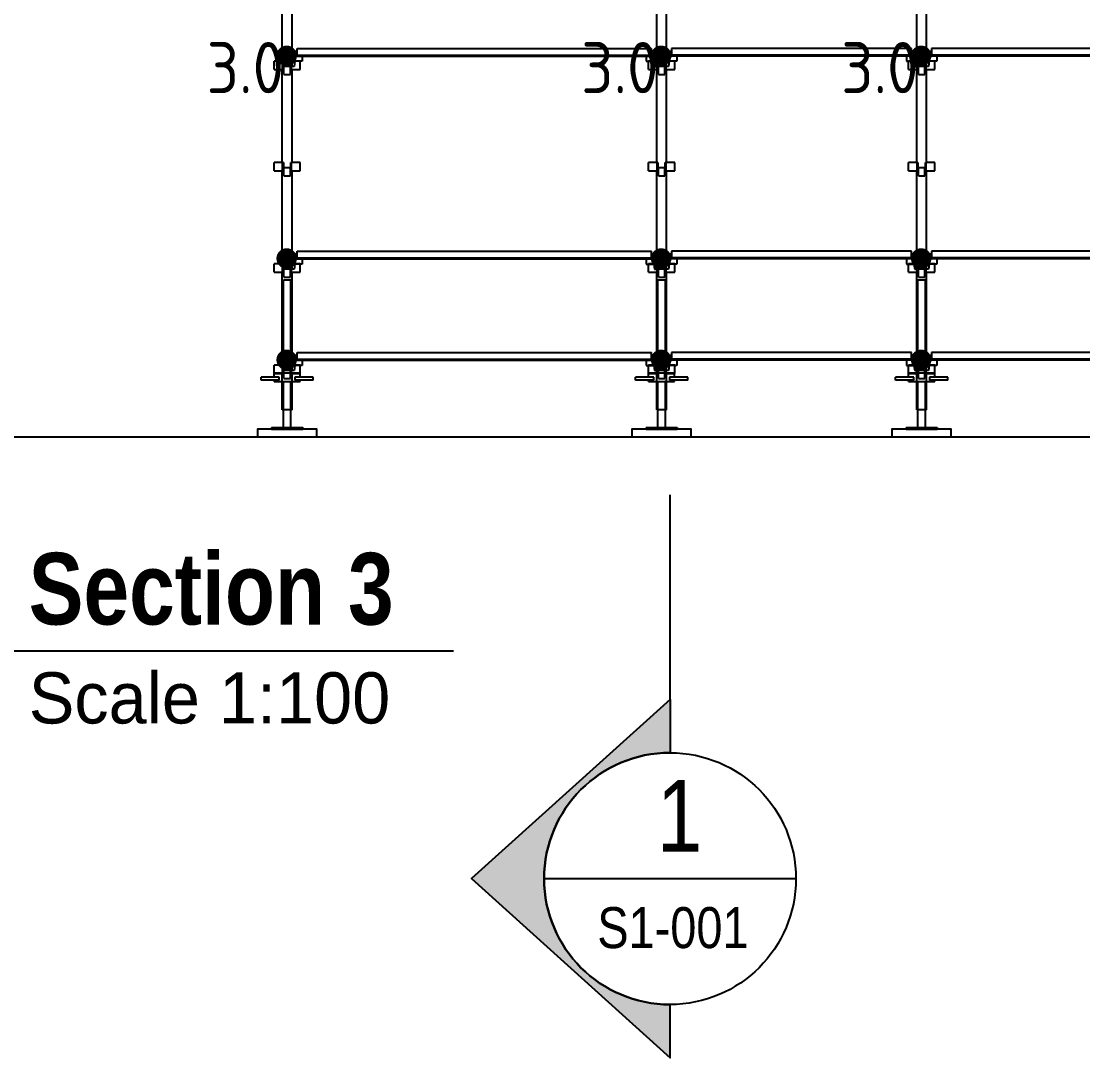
# Model space of a CAD drawing. Header units: millimetres. Extents: x 9116 to 195096, y -114281 to 55636.
# Drawn here: x 121760 to 126945, y -36681 to -31618 of the extents above; entities that cross this region are included whole.
import ezdxf
from ezdxf.enums import TextEntityAlignment as Align

# ---------------------------------------------------------------- set-up
doc = ezdxf.new("R2010")
doc.units = ezdxf.units.MM
doc.linetypes.add('KwikScaf_DASHED', pattern=[3.75, 2.5, -1.25])
doc.layers.get('0').update_dxf_attribs({"linetype": 'CONTINUOUS'})
for name, color, linetype in [('Building', 7, 'CONTINUOUS'), ('Grid Lines', 252, 'CONTINUOUS'), ('Scaffold', 7, 'CONTINUOUS')]:
    doc.layers.add(name, color=color, linetype=linetype)
doc.styles.add('ARCH', font='archd.shx', dxfattribs={"height": 250})
doc.styles.add('KwikScaf ISO', font='isocp.shx')

# ---------------------------------------------------------------- blocks, each defined once
blk = doc.blocks.new('Filled Arrow Section Half B')
h = blk.add_hatch(color=256)
edge = h.paths.add_edge_path()
edge.add_line((0, -875), (969, 0))
edge.add_line((969, 0), (0, 875))
edge.add_line((0, 875), (0, 615))
edge.add_arc((0, 0), 615, -90, 90, ccw=False)
edge.add_line((0, -615), (0, -875))
for q in [(0, -615), (0, -1875)]:
    blk.add_line((0, -875), q)
blk.add_lwpolyline([(0, -875), (969, 0), (0, 875), (0, 615)])
blk.add_circle((0, 0), 615)
blk.add_arc((0, 0), 615, 270, 90)
blk = doc.blocks.new('2D Jack Adjustable Screw')
at = {"color": 0, "extrusion": (1, -1.83691e-16, 2.30446e-16)}
for p, q in [((-35, 151.5), (-20, 151.5)), ((-35, 62.25), (-35, 151.5)), ((-20, 62.25), (-20, 151.5)), ((-265.5, 100), (-273.5, 100)), ((-273.5, 100), (-273.5, -52)), ((-265.5, 100), (-265.5, -52)), ((-40, 87.75), (-35, 87.75)), ((-40, 87.75), (-40, 24)), ((-35, 62.25), (-20, 62.25)), ((-20, 87.75), (0, 87.75)), ((0, 24), (0, 87.75)), ((-265.5, 42.5), (-40, 42.5)), ((-265.5, 5.5), (-40, 5.5)), ((-40, 24), (-40, -39.75)), ((0, 42.5), (454.5, 42.5)), ((0, -39.75), (0, 24)), ((0, 5.5), (454.5, 5.5)), ((454.5, 24), (454.5, 42.5)), ((454.5, 5.5), (454.5, 24)), ((-40, -39.75), (-35, -39.75)), ((-20, -14.25), (-35, -14.25)), ((-35, -103.5), (-35, -14.25)), ((-20, -103.5), (-20, -14.25)), ((-20, -39.75), (0, -39.75)), ((-265.5, -52), (-273.5, -52)), ((-35, -103.5), (-20, -103.5))]:
    blk.add_line(p, q, dxfattribs=at)
blk = doc.blocks.new('1.8m Transom')
at = {"color": 2, "extrusion": (0, 1, -1.83691e-16)}
for p, q in [((65709.6, 14583.9), (65709.6, 14658.9)), ((65709.6, 14658.9), (65729.6, 14658.9)), ((65729.6, 14658.9), (65726.3, 14633.9)), ((65726.3, 14633.9), (65734.6, 14633.9)), ((65734.6, 14671.9), (67464.6, 14671.9)), ((65734.6, 14638.9), (65734.6, 14671.9)), ((65734.6, 14638.9), (67464.6, 14638.9)), ((65734.6, 14633.9), (65734.6, 14638.9)), ((65734.6, 14633.9), (67464.6, 14633.9)), ((65759.6, 14633.9), (65759.6, 14608.9)), ((67439.6, 14633.9), (67439.6, 14608.9)), ((67464.6, 14638.9), (67464.6, 14671.9)), ((67464.6, 14633.9), (67464.6, 14638.9)), ((67473, 14633.9), (67464.6, 14633.9)), ((67469.6, 14658.9), (67473, 14633.9)), ((67489.6, 14658.9), (67469.6, 14658.9)), ((67489.6, 14583.9), (67489.6, 14658.9)), ((65719.6, 14583.9), (65709.6, 14583.9)), ((65723, 14608.9), (65719.6, 14583.9)), ((65759.6, 14608.9), (65723, 14608.9)), ((67439.6, 14608.9), (67476.3, 14608.9)), ((67476.3, 14608.9), (67479.6, 14583.9)), ((67479.6, 14583.9), (67489.6, 14583.9))]:
    blk.add_line(p, q, dxfattribs=at)
blk = doc.blocks.new('1.2m Transom')
at = {"color": 2, "extrusion": (0, 1, -1.83691e-16)}
for p, q in [((64253.2, 14658.9), (64273.2, 14658.9)), ((64253.2, 14583.9), (64253.2, 14658.9)), ((64273.2, 14658.9), (64269.9, 14633.9)), ((64269.9, 14633.9), (64278.2, 14633.9)), ((65450.2, 14671.9), (64278.2, 14671.9)), ((64278.2, 14671.9), (64278.2, 14638.9)), ((65450.2, 14638.9), (64278.2, 14638.9)), ((64278.2, 14638.9), (64278.2, 14633.9)), ((65450.2, 14633.9), (64278.2, 14633.9)), ((64303.2, 14633.9), (64303.2, 14608.9)), ((65425.2, 14633.9), (65425.2, 14608.9)), ((65450.2, 14638.9), (65450.2, 14671.9)), ((65450.2, 14633.9), (65450.2, 14638.9)), ((65458.5, 14633.9), (65450.2, 14633.9)), ((65455.2, 14658.9), (65458.5, 14633.9)), ((65475.2, 14658.9), (65455.2, 14658.9)), ((65475.2, 14583.9), (65475.2, 14658.9)), ((64263.2, 14583.9), (64253.2, 14583.9)), ((64266.5, 14608.9), (64263.2, 14583.9)), ((64303.2, 14608.9), (64266.5, 14608.9)), ((65425.2, 14608.9), (65461.9, 14608.9)), ((65461.9, 14608.9), (65465.2, 14583.9)), ((65465.2, 14583.9), (65475.2, 14583.9))]:
    blk.add_line(p, q, dxfattribs=at)

msp = doc.modelspace()

# ---------------------------------------------------------------- linework, layer by layer
at = {"layer": 'Building'}
msp.add_line((122307.9, -33648.7), (131604.9, -33648.7), dxfattribs=at)
at = {"layer": 'Grid Lines', "color": 252, "linetype": 'KwikScaf_DASHED'}
msp.add_line((115478.6, -33648.7), (139068.9, -33648.7), dxfattribs=at)
at = {"layer": 'Grid Lines'}
for p, q in [((120912.3, -34692.7), (123872.1, -34692.7)), ((124314.2, -35806.2), (125544.2, -35806.2))]:
    msp.add_line(p, q, dxfattribs=at)
at = {"layer": 'Scaffold', "color": 5, "extrusion": (-1, 6.12323e-17, 0)}
for p, q in [((123035.1, -31813.7), (123035.1, -31358.7)), ((123083.1, -31813.7), (123083.1, -31358.7)), ((124864.1, -31813.7), (124864.1, -31358.7)), ((124912.1, -31813.7), (124912.1, -31358.7)), ((126134.1, -31813.7), (126134.1, -31358.7)), ((126182.1, -31813.7), (126182.1, -31358.7)), ((122999.6, -31813.7), (122995.1, -31813.7)), ((122995.1, -31853.7), (122995.1, -31813.7)), ((123037.2, -31813.7), (122999.6, -31813.7)), ((123037.2, -31853.7), (123037.2, -31813.7)), ((123040.9, -31813.7), (123037.2, -31813.7)), ((123040.9, -31813.7), (123040.9, -31853.7)), ((123077.2, -31853.7), (123077.2, -31813.7)), ((123081, -31813.7), (123077.2, -31813.7)), ((123118.6, -31813.7), (123081, -31813.7)), ((123081, -31853.7), (123081, -31813.7)), ((123123.1, -31813.7), (123118.6, -31813.7)), ((123123.1, -31853.7), (123123.1, -31813.7)), ((124828.6, -31813.7), (124824.1, -31813.7)), ((124824.1, -31853.7), (124824.1, -31813.7)), ((124866.2, -31813.7), (124828.6, -31813.7)), ((124866.2, -31853.7), (124866.2, -31813.7)), ((124869.9, -31813.7), (124866.2, -31813.7)), ((124869.9, -31813.7), (124869.9, -31853.7)), ((124906.2, -31853.7), (124906.2, -31813.7)), ((124910, -31813.7), (124906.2, -31813.7)), ((124947.6, -31813.7), (124910, -31813.7)), ((124910, -31853.7), (124910, -31813.7)), ((124952.1, -31813.7), (124947.6, -31813.7)), ((124952.1, -31853.7), (124952.1, -31813.7)), ((126098.6, -31813.7), (126094.1, -31813.7)), ((126094.1, -31853.7), (126094.1, -31813.7)), ((126136.2, -31813.7), (126098.6, -31813.7)), ((126136.2, -31853.7), (126136.2, -31813.7)), ((126139.9, -31813.7), (126136.2, -31813.7)), ((126139.9, -31813.7), (126139.9, -31853.7)), ((126176.2, -31853.7), (126176.2, -31813.7)), ((126180, -31813.7), (126176.2, -31813.7)), ((126217.6, -31813.7), (126180, -31813.7)), ((126180, -31853.7), (126180, -31813.7)), ((126222.1, -31813.7), (126217.6, -31813.7)), ((126222.1, -31853.7), (126222.1, -31813.7)), ((122995.1, -31853.7), (122999.6, -31853.7)), ((122999.6, -31853.7), (123037.2, -31853.7)), ((123035.1, -32308.7), (123035.1, -31853.7)), ((123037.2, -31853.7), (123040.9, -31853.7)), ((123043.4, -31878.7), (123043.4, -31838.7)), ((123053.3, -31838.7), (123043.4, -31838.7)), ((123043.4, -31878.7), (123053.3, -31878.7)), ((123064.9, -31838.7), (123053.3, -31838.7)), ((123053.3, -31878.7), (123064.9, -31878.7)), ((123074.8, -31838.7), (123064.9, -31838.7)), ((123064.9, -31878.7), (123074.8, -31878.7)), ((123074.8, -31878.7), (123074.8, -31838.7)), ((123077.2, -31853.7), (123081, -31853.7)), ((123081, -31853.7), (123118.6, -31853.7)), ((123083.1, -32308.7), (123083.1, -31853.7)), ((123118.6, -31853.7), (123123.1, -31853.7)), ((124824.1, -31853.7), (124828.6, -31853.7)), ((124828.6, -31853.7), (124866.2, -31853.7)), ((124864.1, -32308.7), (124864.1, -31853.7)), ((124866.2, -31853.7), (124869.9, -31853.7)), ((124872.4, -31878.7), (124872.4, -31838.7)), ((124882.3, -31838.7), (124872.4, -31838.7)), ((124872.4, -31878.7), (124882.3, -31878.7)), ((124893.9, -31838.7), (124882.3, -31838.7)), ((124882.3, -31878.7), (124893.9, -31878.7)), ((124903.8, -31838.7), (124893.9, -31838.7)), ((124893.9, -31878.7), (124903.8, -31878.7)), ((124903.8, -31878.7), (124903.8, -31838.7)), ((124906.2, -31853.7), (124910, -31853.7)), ((124910, -31853.7), (124947.6, -31853.7)), ((124912.1, -32308.7), (124912.1, -31853.7)), ((124947.6, -31853.7), (124952.1, -31853.7)), ((126094.1, -31853.7), (126098.6, -31853.7)), ((126098.6, -31853.7), (126136.2, -31853.7)), ((126134.1, -32308.7), (126134.1, -31853.7)), ((126136.2, -31853.7), (126139.9, -31853.7)), ((126142.4, -31878.7), (126142.4, -31838.7)), ((126152.3, -31838.7), (126142.4, -31838.7)), ((126142.4, -31878.7), (126152.3, -31878.7)), ((126163.9, -31838.7), (126152.3, -31838.7)), ((126152.3, -31878.7), (126163.9, -31878.7)), ((126173.8, -31838.7), (126163.9, -31838.7)), ((126163.9, -31878.7), (126173.8, -31878.7)), ((126173.8, -31878.7), (126173.8, -31838.7)), ((126176.2, -31853.7), (126180, -31853.7)), ((126180, -31853.7), (126217.6, -31853.7)), ((126182.1, -32308.7), (126182.1, -31853.7)), ((126217.6, -31853.7), (126222.1, -31853.7)), ((122999.6, -32308.7), (122995.1, -32308.7)), ((122995.1, -32348.7), (122995.1, -32308.7)), ((122995.1, -32348.7), (122999.6, -32348.7)), ((123037.2, -32308.7), (122999.6, -32308.7)), ((122999.6, -32348.7), (123037.2, -32348.7)), ((123035.1, -32803.7), (123035.1, -32348.7)), ((123037.2, -32348.7), (123037.2, -32308.7)), ((123040.9, -32308.7), (123037.2, -32308.7)), ((123037.2, -32348.7), (123040.9, -32348.7)), ((123040.9, -32308.7), (123040.9, -32348.7)), ((123043.4, -32373.7), (123043.4, -32333.7)), ((123053.3, -32333.7), (123043.4, -32333.7)), ((123064.9, -32333.7), (123053.3, -32333.7)), ((123074.8, -32333.7), (123064.9, -32333.7)), ((123074.8, -32373.7), (123074.8, -32333.7)), ((123077.2, -32348.7), (123077.2, -32308.7)), ((123081, -32308.7), (123077.2, -32308.7)), ((123077.2, -32348.7), (123081, -32348.7)), ((123118.6, -32308.7), (123081, -32308.7)), ((123081, -32348.7), (123081, -32308.7)), ((123081, -32348.7), (123118.6, -32348.7)), ((123083.1, -32803.7), (123083.1, -32348.7)), ((123123.1, -32308.7), (123118.6, -32308.7)), ((123118.6, -32348.7), (123123.1, -32348.7)), ((123123.1, -32348.7), (123123.1, -32308.7)), ((124828.6, -32308.7), (124824.1, -32308.7)), ((124824.1, -32348.7), (124824.1, -32308.7)), ((124824.1, -32348.7), (124828.6, -32348.7)), ((124866.2, -32308.7), (124828.6, -32308.7)), ((124828.6, -32348.7), (124866.2, -32348.7)), ((124864.1, -32803.7), (124864.1, -32348.7)), ((124866.2, -32348.7), (124866.2, -32308.7)), ((124869.9, -32308.7), (124866.2, -32308.7)), ((124866.2, -32348.7), (124869.9, -32348.7)), ((124869.9, -32308.7), (124869.9, -32348.7)), ((124872.4, -32373.7), (124872.4, -32333.7)), ((124882.3, -32333.7), (124872.4, -32333.7)), ((124893.9, -32333.7), (124882.3, -32333.7)), ((124903.8, -32333.7), (124893.9, -32333.7)), ((124903.8, -32373.7), (124903.8, -32333.7)), ((124906.2, -32348.7), (124906.2, -32308.7)), ((124910, -32308.7), (124906.2, -32308.7)), ((124906.2, -32348.7), (124910, -32348.7)), ((124947.6, -32308.7), (124910, -32308.7)), ((124910, -32348.7), (124910, -32308.7)), ((124910, -32348.7), (124947.6, -32348.7)), ((124912.1, -32803.7), (124912.1, -32348.7)), ((124952.1, -32308.7), (124947.6, -32308.7)), ((124947.6, -32348.7), (124952.1, -32348.7)), ((124952.1, -32348.7), (124952.1, -32308.7)), ((126098.6, -32308.7), (126094.1, -32308.7)), ((126094.1, -32348.7), (126094.1, -32308.7)), ((126094.1, -32348.7), (126098.6, -32348.7)), ((126136.2, -32308.7), (126098.6, -32308.7)), ((126098.6, -32348.7), (126136.2, -32348.7)), ((126134.1, -32803.7), (126134.1, -32348.7)), ((126136.2, -32348.7), (126136.2, -32308.7)), ((126139.9, -32308.7), (126136.2, -32308.7)), ((126136.2, -32348.7), (126139.9, -32348.7)), ((126139.9, -32308.7), (126139.9, -32348.7)), ((126142.4, -32373.7), (126142.4, -32333.7)), ((126152.3, -32333.7), (126142.4, -32333.7)), ((126163.9, -32333.7), (126152.3, -32333.7)), ((126173.8, -32333.7), (126163.9, -32333.7)), ((126173.8, -32373.7), (126173.8, -32333.7)), ((126176.2, -32348.7), (126176.2, -32308.7)), ((126180, -32308.7), (126176.2, -32308.7)), ((126176.2, -32348.7), (126180, -32348.7)), ((126217.6, -32308.7), (126180, -32308.7)), ((126180, -32348.7), (126180, -32308.7)), ((126180, -32348.7), (126217.6, -32348.7)), ((126182.1, -32803.7), (126182.1, -32348.7)), ((126222.1, -32308.7), (126217.6, -32308.7)), ((126217.6, -32348.7), (126222.1, -32348.7)), ((126222.1, -32348.7), (126222.1, -32308.7)), ((123043.4, -32373.7), (123053.3, -32373.7)), ((123053.3, -32373.7), (123064.9, -32373.7)), ((123064.9, -32373.7), (123074.8, -32373.7)), ((124872.4, -32373.7), (124882.3, -32373.7)), ((124882.3, -32373.7), (124893.9, -32373.7)), ((124893.9, -32373.7), (124903.8, -32373.7)), ((126142.4, -32373.7), (126152.3, -32373.7)), ((126152.3, -32373.7), (126163.9, -32373.7)), ((126163.9, -32373.7), (126173.8, -32373.7)), ((122999.6, -32803.7), (122995.1, -32803.7)), ((122995.1, -32843.7), (122995.1, -32803.7)), ((123037.2, -32803.7), (122999.6, -32803.7)), ((123037.2, -32843.7), (123037.2, -32803.7)), ((123040.9, -32803.7), (123037.2, -32803.7)), ((123040.9, -32803.7), (123040.9, -32843.7)), ((123077.2, -32843.7), (123077.2, -32803.7)), ((123081, -32803.7), (123077.2, -32803.7)), ((123118.6, -32803.7), (123081, -32803.7)), ((123081, -32843.7), (123081, -32803.7)), ((123123.1, -32803.7), (123118.6, -32803.7)), ((123123.1, -32843.7), (123123.1, -32803.7)), ((124828.6, -32803.7), (124824.1, -32803.7)), ((124824.1, -32843.7), (124824.1, -32803.7)), ((124866.2, -32803.7), (124828.6, -32803.7)), ((124866.2, -32843.7), (124866.2, -32803.7)), ((124869.9, -32803.7), (124866.2, -32803.7)), ((124869.9, -32803.7), (124869.9, -32843.7)), ((124906.2, -32843.7), (124906.2, -32803.7)), ((124910, -32803.7), (124906.2, -32803.7)), ((124947.6, -32803.7), (124910, -32803.7)), ((124910, -32843.7), (124910, -32803.7)), ((124952.1, -32803.7), (124947.6, -32803.7)), ((124952.1, -32843.7), (124952.1, -32803.7)), ((126098.6, -32803.7), (126094.1, -32803.7)), ((126094.1, -32843.7), (126094.1, -32803.7)), ((126136.2, -32803.7), (126098.6, -32803.7)), ((126136.2, -32843.7), (126136.2, -32803.7)), ((126139.9, -32803.7), (126136.2, -32803.7)), ((126139.9, -32803.7), (126139.9, -32843.7)), ((126176.2, -32843.7), (126176.2, -32803.7)), ((126180, -32803.7), (126176.2, -32803.7)), ((126217.6, -32803.7), (126180, -32803.7)), ((126180, -32843.7), (126180, -32803.7)), ((126222.1, -32803.7), (126217.6, -32803.7)), ((126222.1, -32843.7), (126222.1, -32803.7)), ((122995.1, -32843.7), (122999.6, -32843.7)), ((122999.6, -32843.7), (123037.2, -32843.7)), ((123035.1, -33298.7), (123035.1, -32843.7)), ((123037.2, -32843.7), (123040.9, -32843.7)), ((123053.3, -32828.7), (123043.4, -32828.7)), ((123043.4, -32868.7), (123043.4, -32828.7)), ((123043.4, -32868.7), (123053.3, -32868.7)), ((123064.9, -32828.7), (123053.3, -32828.7)), ((123053.3, -32868.7), (123064.9, -32868.7)), ((123074.8, -32828.7), (123064.9, -32828.7)), ((123064.9, -32868.7), (123074.8, -32868.7)), ((123074.8, -32868.7), (123074.8, -32828.7)), ((123077.2, -32843.7), (123081, -32843.7)), ((123081, -32843.7), (123118.6, -32843.7)), ((123083.1, -33298.7), (123083.1, -32843.7)), ((123118.6, -32843.7), (123123.1, -32843.7)), ((124824.1, -32843.7), (124828.6, -32843.7)), ((124828.6, -32843.7), (124866.2, -32843.7)), ((124864.1, -33298.7), (124864.1, -32843.7)), ((124866.2, -32843.7), (124869.9, -32843.7)), ((124882.3, -32828.7), (124872.4, -32828.7)), ((124872.4, -32868.7), (124872.4, -32828.7)), ((124872.4, -32868.7), (124882.3, -32868.7)), ((124893.9, -32828.7), (124882.3, -32828.7)), ((124882.3, -32868.7), (124893.9, -32868.7)), ((124903.8, -32828.7), (124893.9, -32828.7)), ((124893.9, -32868.7), (124903.8, -32868.7)), ((124903.8, -32868.7), (124903.8, -32828.7)), ((124906.2, -32843.7), (124910, -32843.7)), ((124910, -32843.7), (124947.6, -32843.7)), ((124912.1, -33298.7), (124912.1, -32843.7)), ((124947.6, -32843.7), (124952.1, -32843.7)), ((126094.1, -32843.7), (126098.6, -32843.7)), ((126098.6, -32843.7), (126136.2, -32843.7)), ((126134.1, -33298.7), (126134.1, -32843.7)), ((126136.2, -32843.7), (126139.9, -32843.7)), ((126152.3, -32828.7), (126142.4, -32828.7)), ((126142.4, -32868.7), (126142.4, -32828.7)), ((126142.4, -32868.7), (126152.3, -32868.7)), ((126163.9, -32828.7), (126152.3, -32828.7)), ((126152.3, -32868.7), (126163.9, -32868.7)), ((126173.8, -32828.7), (126163.9, -32828.7)), ((126163.9, -32868.7), (126173.8, -32868.7)), ((126173.8, -32868.7), (126173.8, -32828.7)), ((126176.2, -32843.7), (126180, -32843.7)), ((126180, -32843.7), (126217.6, -32843.7)), ((126182.1, -33298.7), (126182.1, -32843.7)), ((126217.6, -32843.7), (126222.1, -32843.7)), ((122999.6, -33298.7), (122995.1, -33298.7)), ((122995.1, -33338.7), (122995.1, -33298.7)), ((123037.2, -33298.7), (122999.6, -33298.7)), ((123037.2, -33338.7), (123037.2, -33298.7)), ((123040.9, -33298.7), (123037.2, -33298.7)), ((123040.9, -33298.7), (123040.9, -33338.7)), ((123043.4, -33363.7), (123043.4, -33323.7)), ((123053.3, -33323.7), (123043.4, -33323.7)), ((123064.9, -33323.7), (123053.3, -33323.7)), ((123074.8, -33323.7), (123064.9, -33323.7)), ((123074.8, -33363.7), (123074.8, -33323.7)), ((123077.2, -33338.7), (123077.2, -33298.7)), ((123081, -33298.7), (123077.2, -33298.7)), ((123118.6, -33298.7), (123081, -33298.7)), ((123081, -33338.7), (123081, -33298.7)), ((123123.1, -33298.7), (123118.6, -33298.7)), ((123123.1, -33338.7), (123123.1, -33298.7)), ((124828.6, -33298.7), (124824.1, -33298.7)), ((124824.1, -33338.7), (124824.1, -33298.7)), ((124866.2, -33298.7), (124828.6, -33298.7)), ((124866.2, -33338.7), (124866.2, -33298.7)), ((124869.9, -33298.7), (124866.2, -33298.7)), ((124869.9, -33298.7), (124869.9, -33338.7)), ((124872.4, -33363.7), (124872.4, -33323.7)), ((124882.3, -33323.7), (124872.4, -33323.7)), ((124893.9, -33323.7), (124882.3, -33323.7)), ((124903.8, -33323.7), (124893.9, -33323.7)), ((124903.8, -33363.7), (124903.8, -33323.7)), ((124906.2, -33338.7), (124906.2, -33298.7)), ((124910, -33298.7), (124906.2, -33298.7)), ((124947.6, -33298.7), (124910, -33298.7)), ((124910, -33338.7), (124910, -33298.7)), ((124952.1, -33298.7), (124947.6, -33298.7)), ((124952.1, -33338.7), (124952.1, -33298.7)), ((126098.6, -33298.7), (126094.1, -33298.7)), ((126094.1, -33338.7), (126094.1, -33298.7)), ((126136.2, -33298.7), (126098.6, -33298.7)), ((126136.2, -33338.7), (126136.2, -33298.7)), ((126139.9, -33298.7), (126136.2, -33298.7)), ((126139.9, -33298.7), (126139.9, -33338.7)), ((126142.4, -33363.7), (126142.4, -33323.7)), ((126152.3, -33323.7), (126142.4, -33323.7)), ((126163.9, -33323.7), (126152.3, -33323.7)), ((126173.8, -33323.7), (126163.9, -33323.7)), ((126173.8, -33363.7), (126173.8, -33323.7)), ((126176.2, -33338.7), (126176.2, -33298.7)), ((126180, -33298.7), (126176.2, -33298.7)), ((126217.6, -33298.7), (126180, -33298.7)), ((126180, -33338.7), (126180, -33298.7)), ((126222.1, -33298.7), (126217.6, -33298.7)), ((126222.1, -33338.7), (126222.1, -33298.7)), ((122995.1, -33338.7), (122999.6, -33338.7)), ((122999.6, -33338.7), (123037.2, -33338.7)), ((123035.1, -33515.7), (123035.1, -33338.7)), ((123037.2, -33338.7), (123040.9, -33338.7)), ((123043.4, -33363.7), (123053.3, -33363.7)), ((123053.3, -33363.7), (123064.9, -33363.7)), ((123064.9, -33363.7), (123074.8, -33363.7)), ((123077.2, -33338.7), (123081, -33338.7)), ((123081, -33338.7), (123118.6, -33338.7)), ((123083.1, -33515.7), (123083.1, -33338.7)), ((123118.6, -33338.7), (123123.1, -33338.7)), ((124824.1, -33338.7), (124828.6, -33338.7)), ((124828.6, -33338.7), (124866.2, -33338.7)), ((124864.1, -33515.7), (124864.1, -33338.7)), ((124866.2, -33338.7), (124869.9, -33338.7)), ((124872.4, -33363.7), (124882.3, -33363.7)), ((124882.3, -33363.7), (124893.9, -33363.7)), ((124893.9, -33363.7), (124903.8, -33363.7)), ((124906.2, -33338.7), (124910, -33338.7)), ((124910, -33338.7), (124947.6, -33338.7)), ((124912.1, -33515.7), (124912.1, -33338.7)), ((124947.6, -33338.7), (124952.1, -33338.7)), ((126094.1, -33338.7), (126098.6, -33338.7)), ((126098.6, -33338.7), (126136.2, -33338.7)), ((126134.1, -33515.7), (126134.1, -33338.7)), ((126136.2, -33338.7), (126139.9, -33338.7)), ((126142.4, -33363.7), (126152.3, -33363.7)), ((126152.3, -33363.7), (126163.9, -33363.7)), ((126163.9, -33363.7), (126173.8, -33363.7)), ((126176.2, -33338.7), (126180, -33338.7)), ((126180, -33338.7), (126217.6, -33338.7)), ((126182.1, -33515.7), (126182.1, -33338.7)), ((126217.6, -33338.7), (126222.1, -33338.7)), ((123083.1, -33515.7), (123035.1, -33515.7)), ((124912.1, -33515.7), (124864.1, -33515.7)), ((126182.1, -33515.7), (126134.1, -33515.7))]:
    msp.add_line(p, q, dxfattribs=at)
at = {"layer": 'Scaffold', "color": 40, "const_width": 50}
for points in [[(123031.8, -31787, 1), (123081.8, -31787, 1)], [(124860.8, -31787, 1), (124910.8, -31787, 1)], [(126130.8, -31787, 1), (126180.8, -31787, 1)], [(123031.8, -32777, 1), (123081.8, -32777, 1)], [(124860.8, -32777, 1), (124910.8, -32777, 1)], [(126130.8, -32777, 1), (126180.8, -32777, 1)], [(123031.8, -33272, 1), (123081.8, -33272, 1)], [(124860.8, -33272, 1), (124910.8, -33272, 1)], [(126130.8, -33272, 1), (126180.8, -33272, 1)]]:
    msp.add_lwpolyline(points, format="xyb", close=True, dxfattribs=at)
at = {"layer": 'Scaffold', "color": 200}
for points in [[(122914.1, -33648.7), (123204.1, -33648.7), (123204.1, -33610.7), (122914.1, -33610.7)], [(124743.1, -33648.7), (125033.1, -33648.7), (125033.1, -33610.7), (124743.1, -33610.7)], [(126013.1, -33648.7), (126303.1, -33648.7), (126303.1, -33610.7), (126013.1, -33610.7)]]:
    msp.add_lwpolyline(points, close=True, dxfattribs=at)

# ---------------------------------------------------------------- block references
at = {"layer": 'Grid Lines', "rotation": 180}
msp.add_blockref('Filled Arrow Section Half B', (124929.2, -35806.2), dxfattribs=at)
at = {"layer": 'Scaffold', "color": 50}
for p in [(57373.5, -46422.9), (57373.5, -47412.9), (57373.5, -47907.9)]:
    msp.add_blockref('1.8m Transom', p, dxfattribs=at)
at = {"layer": 'Scaffold'}
for p in [(60658.9, -46422.9), (61928.9, -46422.9), (60658.9, -47412.9), (61928.9, -47412.9), (60658.9, -47907.9), (61928.9, -47907.9)]:
    msp.add_blockref('1.2m Transom', p, dxfattribs=at)
at = {"layer": 'Scaffold', "color": 190, "rotation": 90}
for p in [(123083.1, -33337.2), (124912.1, -33337.2), (126182.1, -33337.2)]:
    msp.add_blockref('2D Jack Adjustable Screw', p, dxfattribs=at)

# ---------------------------------------------------------------- texts
at = {"layer": 'Grid Lines', "attachment_point": 1, "style": 'ARCH'}
for s, insert, char_height, width in [('{\\fArial Narrow|b1|i0|c0|p34;\\H1.4x;Section 3\\P}Scale 1:100', (121796.9, -34214.9), 250, 5143.53), ('\\pi247.54;{\\fArial Narrow|b0|i0|c0|p34;1}', (124616.6, -35324), 350, 600.841), ('\\pi-42.554;{\\fArial Narrow|b0|i0|c0|p34;S1-001}', (124616.6, -35945.5), 200, 600.841)]:
    msp.add_mtext(s, dxfattribs=dict(at, insert=insert, char_height=char_height, width=width))
at = {"layer": 'Scaffold', "color": 7, "style": 'KwikScaf ISO'}
for p in [(122380.1, -31844.7), (124209.1, -31844.7), (125479.1, -31844.7)]:
    msp.add_text('  3.0  ', height=250, dxfattribs=at).set_placement(p, align=Align.MIDDLE_LEFT)

doc.saveas('drawing.dxf')
